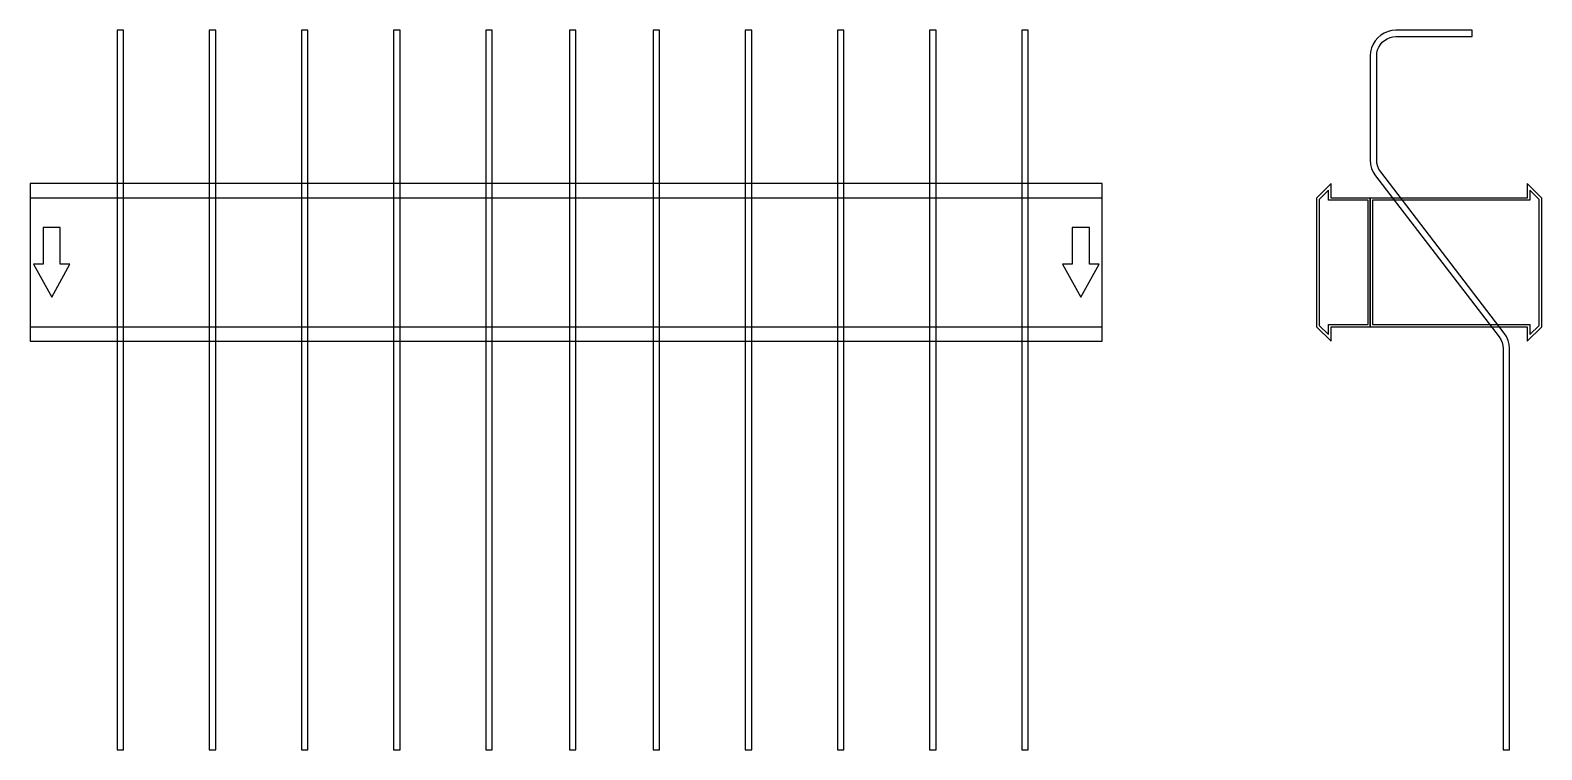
# Model space of a CAD drawing. Extents: x 0 to 1410, y -455 to 217.
import ezdxf

# ---------------------------------------------------------------- set-up
doc = ezdxf.new("R2010")
doc.units = 0
doc.layers.add('Halfen', color=7, linetype='CONTINUOUS')

msp = doc.modelspace()

# ---------------------------------------------------------------- linework, layer by layer
at = {"layer": 'Halfen', "color": 7}
for points in [[(87, -454.728), (87, 216.629), (81, 216.629), (81, -454.728)], [(173, -454.728), (173, 216.629), (167, 216.629), (167, -454.728)], [(259, -454.728), (259, 216.629), (253, 216.629), (253, -454.728)], [(345, -454.728), (345, 216.629), (339, 216.629), (339, -454.728)], [(431, -454.728), (431, 216.629), (425, 216.629), (425, -454.728)], [(509, -454.728), (509, 216.629), (503, 216.629), (503, -454.728)], [(587, -454.728), (587, 216.629), (581, 216.629), (581, -454.728)], [(673, -454.728), (673, 216.629), (667, 216.629), (667, -454.728)], [(759, -454.728), (759, 216.629), (753, 216.629), (753, -454.728)], [(845, -454.728), (845, 216.629), (839, 216.629), (839, -454.728)], [(931, -454.728), (931, 216.629), (925, 216.629), (925, -454.728)], [(1380, -454.728), (1380, -80.478), (1379.679, -76.568), (1378.726, -72.763), (1377.166, -69.164), (1375.04, -65.868), (1259.72, 84.421), (1258.125, 86.894), (1256.955, 89.593), (1256.24, 92.447), (1256, 95.379), (1256, 192.629), (1256.222, 195.445), (1256.881, 198.191), (1257.962, 200.801), (1259.438, 203.209), (1261.272, 205.357), (1263.42, 207.191), (1265.828, 208.667), (1268.438, 209.748), (1271.184, 210.407), (1274, 210.629), (1345, 210.629), (1345, 216.629), (1274, 216.629), (1270.246, 216.333), (1266.584, 215.454), (1263.104, 214.013), (1259.893, 212.045), (1257.029, 209.599), (1254.584, 206.736), (1252.616, 203.525), (1251.175, 200.045), (1250.295, 196.383), (1250, 192.629), (1250, 95.379), (1250.321, 91.47), (1251.274, 87.665), (1252.834, 84.066), (1254.96, 80.769), (1370.28, -69.52), (1371.875, -71.993), (1373.045, -74.692), (1373.76, -77.546), (1374, -80.478), (1374, -454.728)], [(0, -73.5), (1000, -73.5), (1000, 73.5), (0, 73.5)], [(1250, -60), (1250, 60), (1213.5, 60), (1213.5, 73.5), (1200, 60), (1200, -60), (1213.5, -73.5), (1213.5, -60)], [(1410, -60), (1410, 60), (1396.5, 73.5), (1396.5, 60), (1250, 60), (1250, -60), (1396.5, -60), (1396.5, -73.5)], [(0, -60), (1000, -60), (1000, 60), (0, 60)], [(1248, -58), (1248, 58), (1211, 58), (1211, 67.25), (1202.5, 58.75), (1202.5, -58.75), (1211, -67.25), (1211, -58)], [(1407.5, -58.75), (1407.5, 58.75), (1399, 67.25), (1399, 58), (1252, 58), (1252, -58), (1399, -58), (1399, -67.25)], [(20, -32.5), (37, -1.5), (28, -1.5), (28, 32.5), (12, 32.5), (12, -1.5), (3, -1.5)], [(980, -32.5), (997, -1.5), (988, -1.5), (988, 32.5), (972, 32.5), (972, -1.5), (963, -1.5)]]:
    msp.add_lwpolyline(points, close=True, dxfattribs=at)

doc.saveas('drawing.dxf')
